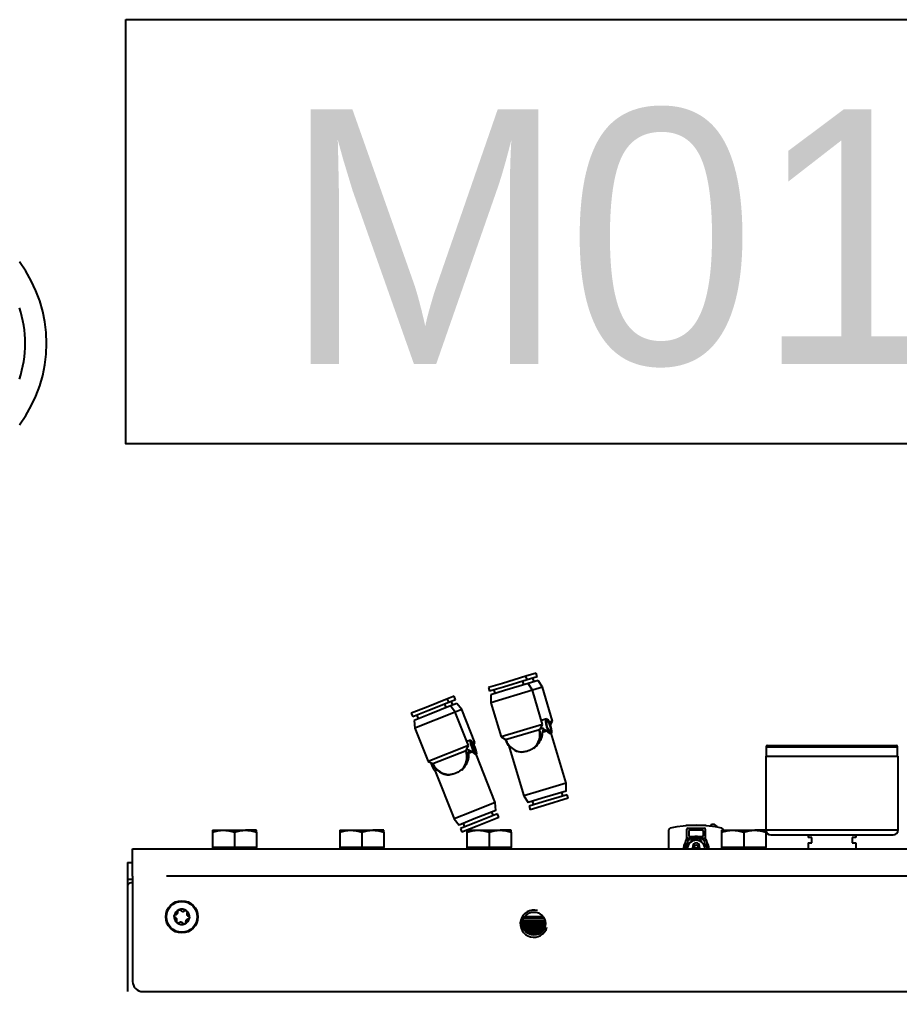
# Model space of a CAD drawing. Header units: millimetres. Extents: x -187347 to 135007, y -6415 to 292048.
# Drawn here: x -50631.8 to -50372.5, y 27765 to 28051.2 of the extents above; entities that cross this region are included whole.
import ezdxf
from ezdxf.enums import TextEntityAlignment as Align

# ---------------------------------------------------------------- set-up
doc = ezdxf.new("R2010")
doc.units = ezdxf.units.MM
doc.header["$LTSCALE"] = 100
doc.layers.get('0').update_dxf_attribs({"lineweight": 18})
doc.layers.add('Layout CAT2', color=6, linetype='Continuous')
doc.layers.add('Layout Kromeka', color=1, linetype='Continuous', lineweight=5)
doc.styles.add('015_100', font='', dxfattribs={"height": 150})
doc.styles.get('015_100').set_extended_font_data('Univers 45 Light')

# ---------------------------------------------------------------- blocks, each defined once
blk = doc.blocks.new('cat2 legend')
at = {"layer": 'Layout CAT2', "color": 6, "linetype": 'Continuous'}
blk.add_lwpolyline([(-3.9916, -1.25), (3.9123, -1.25), (3.9123, 1.25), (-3.9916, 1.25)], close=True, dxfattribs=at)
at = {"layer": 'Layout Kromeka', "color": 6, "linetype": 'Continuous', "style": '015_100'}
blk.add_attdef('POSNR', text='', height=1.5, dxfattribs=at).set_placement((0, 0), align=Align.MIDDLE)
blk = doc.blocks.new('25g245g2fd')
at = {"color": 0}
for p, q in [((21196.84, -2627.85), (21189.9, -2629.93)), ((21199.81, -2626.96), (21196.84, -2627.85)), ((21197.16, -2628.93), (21196.84, -2627.85)), ((21200.14, -2628.03), (21199.81, -2626.96)), ((21189.9, -2629.93), (21185.82, -2631.15)), ((21197.16, -2628.93), (21190.23, -2631)), ((21197.48, -2630), (21190.55, -2632.07)), ((21196.24, -2630.37), (21195.91, -2629.3)), ((21200.14, -2628.03), (21197.16, -2628.93)), ((21200.46, -2629.11), (21197.48, -2630)), ((21198.75, -2631.96), (21197.48, -2630)), ((21199.21, -2629.48), (21198.89, -2628.41)), ((21201.72, -2631.07), (21200.46, -2629.11)), ((21185.82, -2631.15), (21186.14, -2632.22)), ((21190.23, -2631), (21186.14, -2632.22)), ((21190.55, -2632.07), (21186.46, -2633.3)), ((21186.46, -2633.3), (21186.48, -2635.63)), ((21198.75, -2631.96), (21186.48, -2635.63)), ((21187.39, -2631.85), (21187.71, -2632.92)), ((21201.72, -2631.07), (21198.75, -2631.96)), ((21201.76, -2642.02), (21198.75, -2631.96)), ((21204.7, -2641.03), (21201.72, -2631.07)), ((21173.75, -2634.51), (21167.48, -2637)), ((21174.16, -2635.55), (21167.89, -2638.04)), ((21173.37, -2637.07), (21172.96, -2636.03)), ((21175.69, -2633.74), (21173.75, -2634.51)), ((21174.16, -2635.55), (21173.75, -2634.51)), ((21176.1, -2634.78), (21174.16, -2635.55)), ((21176.51, -2635.82), (21174.58, -2636.59)), ((21175.31, -2636.3), (21174.89, -2635.26)), ((21176.1, -2634.78), (21175.69, -2633.74)), ((21177.94, -2637.66), (21176.51, -2635.82)), ((21186.48, -2635.63), (21189.49, -2645.69)), ((21167.48, -2637), (21163.06, -2638.75)), ((21163.06, -2638.75), (21163.48, -2639.79)), ((21167.89, -2638.04), (21163.48, -2639.79)), ((21168.31, -2639.08), (21163.89, -2640.83)), ((21176.01, -2638.43), (21164.11, -2643.15)), ((21164.68, -2639.31), (21165.1, -2640.35)), ((21174.58, -2636.59), (21168.31, -2639.08)), ((21176.01, -2638.43), (21174.58, -2636.59)), ((21177.94, -2637.66), (21176.01, -2638.43)), ((21179.88, -2648.19), (21176.01, -2638.43)), ((21181.78, -2647.32), (21177.94, -2637.66)), ((21163.89, -2640.83), (21164.11, -2643.15)), ((21201.76, -2642.02), (21189.49, -2645.69)), ((21201.11, -2643.28), (21201.76, -2642.02)), ((21202.87, -2640.41), (21201.41, -2640.85)), ((21204.7, -2641.03), (21203.67, -2641.34)), ((21204.03, -2642.27), (21204.7, -2641.03)), ((21164.11, -2643.15), (21167.99, -2652.91)), ((21190.85, -2646.45), (21200.82, -2643.47)), ((21201.05, -2643.29), (21201.83, -2643.06)), ((21201.65, -2644.28), (21202.99, -2643.88)), ((21208.66, -2659.3), (21204.26, -2644.62)), ((21180.5, -2646.63), (21179.43, -2647.05)), ((21181.78, -2647.32), (21181.22, -2647.55)), ((21181.47, -2648.06), (21181.78, -2647.32)), ((21189.49, -2645.69), (21190.85, -2646.45)), ((21179.88, -2648.19), (21167.99, -2652.91)), ((21169.41, -2653.55), (21179.18, -2649.67)), ((21179.34, -2649.5), (21179.84, -2649.3)), ((21179.35, -2649.5), (21179.88, -2648.19)), ((21179.9, -2650.49), (21181.06, -2650.02)), ((21191.71, -2648.02), (21196.2, -2663.03)), ((21195.5, -2650.19), (21195.47, -2650.09)), ((21199.08, -2649), (21199.11, -2649.11)), ((21267.62, -2648.58), (21267.62, -2651.38)), ((21267.62, -2648.58), (21306.32, -2648.58)), ((21268.02, -2648.18), (21305.92, -2648.18)), ((21306.32, -2651.38), (21306.32, -2648.58)), ((21167.99, -2652.91), (21169.41, -2653.55)), ((21187.79, -2665), (21182.15, -2650.8)), ((21267.47, -2651.38), (21306.47, -2651.38)), ((21267.47, -2651.38), (21267.47, -2673.03)), ((21306.47, -2673.03), (21306.47, -2651.38)), ((21169.7, -2654.53), (21169.88, -2654.46)), ((21169.94, -2655.28), (21175.71, -2669.8)), ((21177.88, -2655.36), (21177.92, -2655.46)), ((21174.35, -2656.88), (21174.31, -2656.78)), ((21208.66, -2659.3), (21200.82, -2661.65)), ((21208.68, -2661.64), (21208.66, -2659.3)), ((21200.82, -2661.65), (21196.2, -2663.03)), ((21208.68, -2661.64), (21201.62, -2663.75)), ((21207.75, -2663.08), (21207.43, -2662.01)), ((21187.79, -2665), (21180.7, -2667.81)), ((21188.01, -2667.32), (21187.79, -2665)), ((21196.2, -2663.03), (21197.47, -2664.99)), ((21201.62, -2663.75), (21197.47, -2664.99)), ((21201.94, -2664.82), (21197.79, -2666.06)), ((21198.71, -2664.62), (21199.04, -2665.69)), ((21209, -2662.71), (21201.94, -2664.82)), ((21209.32, -2663.78), (21202.27, -2665.89)), ((21209.32, -2663.78), (21209, -2662.71)), ((21180.7, -2667.81), (21175.71, -2669.8)), ((21188.01, -2667.32), (21181.63, -2669.85)), ((21187.22, -2668.84), (21186.81, -2667.8)), ((21197.79, -2666.06), (21198.11, -2667.14)), ((21202.27, -2665.89), (21198.11, -2667.14)), ((21175.71, -2669.8), (21177.14, -2671.64)), ((21181.63, -2669.85), (21177.14, -2671.64)), ((21188.43, -2668.36), (21182.05, -2670.89)), ((21188.84, -2669.4), (21182.46, -2671.93)), ((21188.84, -2669.4), (21188.43, -2668.36)), ((21104.47, -2673.18), (21107.72, -2673.18)), ((21107.72, -2673.18), (21114.22, -2673.18)), ((21117.47, -2673.18), (21114.22, -2673.18)), ((21141.97, -2673.18), (21145.22, -2673.18)), ((21145.22, -2673.18), (21151.72, -2673.18)), ((21154.97, -2673.18), (21151.72, -2673.18)), ((21182.05, -2670.89), (21177.55, -2672.68)), ((21177.55, -2672.68), (21177.97, -2673.72)), ((21182.46, -2671.93), (21177.97, -2673.72)), ((21178.35, -2671.16), (21178.76, -2672.2)), ((21179.47, -2673.18), (21182.72, -2673.18)), ((21182.72, -2673.18), (21189.22, -2673.18)), ((21192.47, -2673.18), (21189.22, -2673.18)), ((21238.97, -2678.68), (21238.97, -2673.06)), ((21243.97, -2671.86), (21243.97, -2671.73)), ((21243.97, -2671.73), (21246.97, -2671.73)), ((21244.27, -2675.28), (21244.27, -2672.88)), ((21244.57, -2672.58), (21249.37, -2672.58)), ((21244.87, -2674.78), (21244.87, -2673.38)), ((21245.17, -2673.08), (21248.77, -2673.08)), ((21246.97, -2671.73), (21249.97, -2671.73)), ((21249.07, -2673.38), (21249.07, -2674.78)), ((21249.67, -2672.88), (21249.67, -2675.28)), ((21249.97, -2671.86), (21249.97, -2671.73)), ((21250.47, -2671.9), (21250.47, -2671.91)), ((21254.47, -2673.18), (21257.72, -2673.18)), ((21254.97, -2673.06), (21254.97, -2673.18)), ((21257.72, -2673.18), (21264.22, -2673.18)), ((21267.47, -2673.18), (21264.22, -2673.18)), ((21267.47, -2673.03), (21306.47, -2673.03)), ((21104.47, -2673.76), (21104.47, -2678.28)), ((21110.97, -2673.76), (21110.97, -2678.28)), ((21117.47, -2673.76), (21117.47, -2678.28)), ((21141.97, -2673.76), (21141.97, -2678.28)), ((21148.47, -2673.76), (21148.47, -2678.28)), ((21154.97, -2673.76), (21154.97, -2678.28)), ((21179.47, -2673.76), (21179.47, -2678.28)), ((21185.97, -2673.76), (21185.97, -2678.28)), ((21192.47, -2673.76), (21192.47, -2678.28)), ((21244.27, -2675.57), (21244.27, -2675.28)), ((21249.37, -2675.58), (21244.57, -2675.58)), ((21248.77, -2675.08), (21245.17, -2675.08)), ((21246.09, -2675.58), (21245.34, -2676.53)), ((21246.2, -2676.25), (21246.72, -2675.58)), ((21247.22, -2675.58), (21247.74, -2676.25)), ((21248.6, -2676.53), (21247.86, -2675.58)), ((21249.67, -2675.28), (21249.67, -2675.57)), ((21254.47, -2673.76), (21254.47, -2678.28)), ((21260.97, -2673.76), (21260.97, -2678.28)), ((21267.47, -2673.76), (21267.47, -2678.28)), ((21268.97, -2674.53), (21304.97, -2674.53)), ((21279.97, -2674.53), (21279.97, -2675.33)), ((21281.02, -2675.33), (21279.97, -2675.33)), ((21281.02, -2676.93), (21281.02, -2675.33)), ((21292.92, -2675.33), (21292.92, -2676.93)), ((21293.97, -2675.33), (21292.92, -2675.33)), ((21293.97, -2674.53), (21293.97, -2675.33)), ((21080.97, -2678.68), (21890.97, -2678.67)), ((21080.97, -2686.68), (21080.97, -2678.68)), ((21104.47, -2678.28), (21104.47, -2678.68)), ((21107.72, -2678.28), (21104.47, -2678.28)), ((21110.97, -2678.28), (21107.72, -2678.28)), ((21114.22, -2678.28), (21110.97, -2678.28)), ((21117.47, -2678.28), (21114.22, -2678.28)), ((21117.47, -2678.68), (21117.47, -2678.28)), ((21141.97, -2678.28), (21141.97, -2678.68)), ((21145.22, -2678.28), (21141.97, -2678.28)), ((21148.47, -2678.28), (21145.22, -2678.28)), ((21151.72, -2678.28), (21148.47, -2678.28)), ((21154.97, -2678.28), (21151.72, -2678.28)), ((21154.97, -2678.68), (21154.97, -2678.28)), ((21179.47, -2678.28), (21179.47, -2678.68)), ((21182.72, -2678.28), (21179.47, -2678.28)), ((21185.97, -2678.28), (21182.72, -2678.28)), ((21189.22, -2678.28), (21185.97, -2678.28)), ((21192.47, -2678.28), (21189.22, -2678.28)), ((21192.47, -2678.68), (21192.47, -2678.28)), ((21245.36, -2676.68), (21245.37, -2676.68)), ((21248.57, -2676.68), (21248.58, -2676.68)), ((21254.47, -2678.28), (21254.47, -2678.68)), ((21257.72, -2678.28), (21254.47, -2678.28)), ((21260.97, -2678.28), (21257.72, -2678.28)), ((21264.22, -2678.28), (21260.97, -2678.28)), ((21267.47, -2678.28), (21264.22, -2678.28)), ((21267.47, -2678.68), (21267.47, -2678.28)), ((21279.97, -2676.93), (21281.02, -2676.93)), ((21279.97, -2676.93), (21279.97, -2678.68)), ((21292.92, -2676.93), (21293.97, -2676.93)), ((21293.97, -2676.93), (21293.97, -2678.68)), ((21079.47, -2682.68), (21079.47, -2687.68)), ((21079.47, -2682.68), (21080.97, -2682.68)), ((21079.47, -2687.68), (21079.47, -2689.68)), ((21080.97, -2687.68), (21079.47, -2687.68)), ((21080.97, -2686.68), (21080.97, -2717.68)), ((21880.96, -2686.67), (21090.98, -2686.68)), ((21079.47, -2689.68), (21079.47, -2720.68)), ((21080.97, -2688.68), (21080.47, -2688.68)), ((21202.28, -2699.31), (21196.06, -2699.31)), ((21201.96, -2698.74), (21196.38, -2698.74)), ((21196.48, -2698.6), (21201.86, -2698.6)), ((21202.56, -2700.48), (21195.78, -2700.48)), ((21202.55, -2701.08), (21195.79, -2701.08)), ((21195.8, -2700.19), (21202.54, -2700.19)), ((21202.48, -2699.91), (21195.86, -2699.91)), ((21202.43, -2701.65), (21195.91, -2701.65)), ((21202.18, -2702.25), (21196.16, -2702.25)), ((21202.02, -2702.53), (21196.32, -2702.53)), ((21201.81, -2702.82), (21196.53, -2702.82)), ((21201.18, -2703.42), (21197.16, -2703.42)), ((21199.93, -2703.99), (21198.41, -2703.99)), ((21083.97, -2720.68), (21887.97, -2720.67))]:
    blk.add_line(p, q, dxfattribs=at)
for centre, radius in [((21246.97, -2677.93), 0.5), ((21095.47, -2698.68), 4.75), ((21095.47, -2698.68), 4.54), ((21199.17, -2700.68), 3.4)]:
    blk.add_circle(centre, radius, dxfattribs=at)
for centre, radius, start, end in [((21195.92, -2644.83), 5.28, 197.7511, 271.7438), ((21268.02, -2648.58), 0.4, 90, 180), ((21305.92, -2648.58), 0.4, 0, 90), ((21174.31, -2651.5), 5.28, 202.7511, 273.4802), ((21239.47, -2673.06), 0.5, 102.5559, 180), ((21246.97, -2706.73), 35, 77.4441, 102.5559), ((21244.57, -2672.88), 0.3, 90, 180), ((21245.17, -2673.38), 0.3, 90, 180), ((21248.77, -2673.38), 0.3, 0, 90), ((21249.37, -2672.88), 0.3, 0, 90), ((21251.97, -2672.73), 1.25, 90, 142.0327), ((21251.97, -2672.73), 1.25, 21.2358, 90), ((21254.47, -2673.06), 0.5, 0, 77.4441), ((21268.97, -2673.03), 1.5, 180, 270), ((21304.97, -2673.03), 1.5, 270, 0), ((21246.06, -2677.01), 2.3, 141.1016, 185.4183), ((21244.57, -2675.28), 0.3, 180, 270), ((21246.06, -2677.01), 1.7, 122.7354, 185.4183), ((21246.97, -2678.73), 2.6, 1.17, 178.83), ((21246.97, -2678.73), 3.4, 112.1062, 137.5931), ((21245.17, -2674.78), 0.3, 180, 270), ((21245.42, -2676.6), 0.1, 142.07, 232.07), ((21246.97, -2678.73), 3.75, 76.7362, 103.2581), ((21246.97, -2678.73), 3.4, 42.4012, 67.8881), ((21248.52, -2676.6), 0.1, 307.93, 37.93), ((21248.77, -2674.78), 0.3, 270, 0), ((21247.88, -2677.01), 1.7, 354.5817, 57.2646), ((21249.37, -2675.28), 0.3, 270, 0), ((21247.88, -2677.01), 2.3, 354.5817, 38.8984), ((21246.97, -2678.73), 3.75, 148.5, 180), ((21246.97, -2678.73), 3.4, 159.0131, 180), ((21222.29, -2679.27), 21.58, 1.5607, 5.4183), ((21222.29, -2679.27), 22.18, 1.5186, 5.4183), ((21246.17, -2679.53), 1, 90, 121.4726), ((21246.97, -2677.93), 1, 323.1301, 216.8699), ((21247.77, -2679.53), 1, 58.5274, 90), ((21271.66, -2679.27), 22.18, 174.5817, 177.09), ((21271.66, -2679.27), 21.58, 174.5817, 178.4391), ((21246.97, -2678.73), 3.4, 0.8888, 20.9812), ((21246.97, -2678.73), 3.75, 0.8044, 31.4944), ((21080.47, -2689.68), 1, 90.0004, 180.0004), ((21095.47, -2698.68), 2.25, 52.5231, 112.5231), ((21095.47, -2698.68), 2.25, 172.5231, 232.5231), ((21095.47, -2698.68), 2.25, 112.5231, 172.5231), ((21095.47, -2698.68), 2.25, 292.5231, 352.5231), ((21095.47, -2698.68), 2.25, 352.5231, 52.5231), ((21199.17, -2700.68), 4, 75, 345), ((21095.47, -2698.68), 2.25, 232.5231, 292.5231), ((21083.97, -2717.68), 3, 180.0004, 270.0004)]:
    blk.add_arc(centre, radius, start, end, dxfattribs=at)
for centre, major_axis, ratio in [((21203.51, -2642.56), (-0.64, 2.15), 0.258819), ((21203.51, -2642.56), (-0.46, 1.53), 0.258819), ((21181.32, -2648.71), (-0.83, 2.08), 0.173648), ((21181.32, -2648.71), (-0.59, 1.49), 0.173648)]:
    blk.add_ellipse(centre, major_axis=major_axis, ratio=ratio, dxfattribs=at)
for centre, major_axis, ratio, start_param, end_param in [((21195.87, -2644.84), (-1.51, 5.05), 0.965926, 3.520545, 4.693435), ((21195.87, -2644.84), (1.54, -5.15), 0.965926, 0.371282, 1.564756), ((21191.3, -2646.21), (-0.64, 2.15), 0.258819, 1.570796, 2.924528), ((21174.28, -2651.51), (-1.95, 4.9), 0.984808, 3.520545, 4.693435), ((21174.28, -2651.51), (1.99, -5), 0.984808, 0.371282, 1.564756), ((21195.87, -2644.84), (1.54, -5.15), 0.965926, 5.176947, 5.911903), ((21169.24, -2653.51), (-0.83, 2.08), 0.173648, 1.373367, 1.570796), ((21169.24, -2653.51), (-0.83, 2.08), 0.173648, 1.570796, 3.140905), ((21174.28, -2651.51), (1.99, -5), 0.984808, 4.718429, 5.911903)]:
    blk.add_ellipse(centre, major_axis=major_axis, ratio=ratio, start_param=start_param, end_param=end_param, dxfattribs=at)
for points, knots in [([(21201.65, -2644.28), (21201.65, -2644.4), (21201.65, -2644.52), (21201.64, -2644.75), (21201.62, -2644.87), (21201.6, -2645.02), (21201.6, -2645.05), (21201.59, -2645.1), (21201.58, -2645.19), (21201.56, -2645.28), (21201.53, -2645.45), (21201.5, -2645.56), (21201.44, -2645.78), (21201.4, -2645.89), (21201.33, -2646.11), (21201.29, -2646.22), (21201.21, -2646.43), (21201.16, -2646.53), (21201.09, -2646.69), (21201.06, -2646.74), (21201.01, -2646.85), (21200.98, -2646.9), (21200.84, -2647.16), (21200.72, -2647.36), (21200.46, -2647.74), (21200.32, -2647.93), (21200.09, -2648.2), (21200.01, -2648.29), (21199.88, -2648.42), (21199.84, -2648.47), (21199.78, -2648.53), (21199.75, -2648.55), (21199.71, -2648.59), (21199.69, -2648.62), (21199.49, -2648.8), (21199.31, -2648.96), (21199.11, -2649.11)], [0, 0, 0, 0, 0.0625, 0.0625, 0.125, 0.125, 0.140625, 0.140625, 0.15625, 0.1875, 0.1875, 0.25, 0.25, 0.3125, 0.3125, 0.375, 0.375, 0.4375, 0.4375, 0.46875, 0.46875, 0.5, 0.5, 0.625, 0.625, 0.75, 0.75, 0.8125, 0.8125, 0.84375, 0.84375, 0.859375, 0.859375, 0.875, 0.875, 1, 1, 1, 1]), ([(21201.94, -2643.46), (21201.9, -2643.58), (21201.85, -2643.71), (21201.78, -2643.91), (21201.75, -2643.98), (21201.72, -2644.09), (21201.7, -2644.13), (21201.68, -2644.21), (21201.66, -2644.24), (21201.65, -2644.28)], [0, 0, 0, 0, 0.5, 0.5, 0.75, 0.75, 0.875, 0.875, 1, 1, 1, 1]), ([(21202.99, -2643.88), (21202.81, -2643.82), (21202.64, -2643.75), (21202.29, -2643.61), (21202.12, -2643.54), (21201.94, -2643.46)], [0, 0, 0, 0, 0.5, 0.5, 1, 1, 1, 1]), ([(21204.12, -2644.7), (21204.1, -2644.71), (21204.08, -2644.72), (21204.04, -2644.74), (21204.01, -2644.74), (21203.95, -2644.73), (21203.91, -2644.72), (21203.85, -2644.7), (21203.83, -2644.69), (21203.79, -2644.67), (21203.77, -2644.66), (21203.7, -2644.62), (21203.66, -2644.59), (21203.58, -2644.53), (21203.56, -2644.51), (21203.52, -2644.48), (21203.51, -2644.47), (21203.48, -2644.45), (21203.47, -2644.44), (21203.4, -2644.38), (21203.35, -2644.33), (21203.25, -2644.22), (21203.19, -2644.16), (21203.12, -2644.06), (21203.09, -2644.02), (21203.04, -2643.95), (21203.01, -2643.92), (21202.99, -2643.88)], [0, 0, 0, 0, 0.097422, 0.097422, 0.210244, 0.210244, 0.323067, 0.323067, 0.379478, 0.379478, 0.435889, 0.435889, 0.548711, 0.548711, 0.605122, 0.605122, 0.633328, 0.633328, 0.661533, 0.661533, 0.774356, 0.774356, 0.887178, 0.887178, 0.943589, 0.943589, 1, 1, 1, 1]), ([(21179.9, -2650.49), (21179.91, -2650.6), (21179.92, -2650.72), (21179.93, -2650.95), (21179.93, -2651.07), (21179.93, -2651.21), (21179.93, -2651.24), (21179.93, -2651.3), (21179.92, -2651.39), (21179.92, -2651.47), (21179.9, -2651.64), (21179.89, -2651.76), (21179.85, -2651.98), (21179.83, -2652.09), (21179.79, -2652.31), (21179.76, -2652.42), (21179.7, -2652.64), (21179.67, -2652.75), (21179.61, -2652.91), (21179.59, -2652.96), (21179.55, -2653.07), (21179.53, -2653.12), (21179.42, -2653.39), (21179.33, -2653.59), (21179.11, -2654), (21178.99, -2654.19), (21178.79, -2654.48), (21178.72, -2654.58), (21178.61, -2654.72), (21178.58, -2654.76), (21178.52, -2654.83), (21178.5, -2654.85), (21178.46, -2654.9), (21178.44, -2654.92), (21178.27, -2655.13), (21178.1, -2655.3), (21177.92, -2655.46)], [0, 0, 0, 0, 0.0625, 0.0625, 0.125, 0.125, 0.140625, 0.140625, 0.15625, 0.1875, 0.1875, 0.25, 0.25, 0.3125, 0.3125, 0.375, 0.375, 0.4375, 0.4375, 0.46875, 0.46875, 0.5, 0.5, 0.625, 0.625, 0.75, 0.75, 0.8125, 0.8125, 0.84375, 0.84375, 0.859375, 0.859375, 0.875, 0.875, 1, 1, 1, 1]), ([(21179.99, -2649.69), (21179.97, -2649.8), (21179.96, -2649.93), (21179.94, -2650.13), (21179.93, -2650.2), (21179.92, -2650.3), (21179.91, -2650.34), (21179.91, -2650.41), (21179.9, -2650.45), (21179.9, -2650.49)], [0, 0, 0, 0, 0.5, 0.5, 0.75, 0.75, 0.875, 0.875, 1, 1, 1, 1]), ([(21181.06, -2650.02), (21180.88, -2649.97), (21180.7, -2649.92), (21180.35, -2649.81), (21180.17, -2649.75), (21179.99, -2649.69)], [0, 0, 0, 0, 0.5, 0.5, 1, 1, 1, 1]), ([(21182.1, -2650.78), (21182.1, -2650.79), (21182.09, -2650.79), (21182.09, -2650.81), (21182.07, -2650.83), (21182.04, -2650.84), (21182.02, -2650.84), (21181.97, -2650.83), (21181.94, -2650.82), (21181.89, -2650.8), (21181.88, -2650.79), (21181.84, -2650.77), (21181.82, -2650.76), (21181.76, -2650.72), (21181.72, -2650.69), (21181.65, -2650.64), (21181.63, -2650.62), (21181.59, -2650.59), (21181.58, -2650.58), (21181.56, -2650.56), (21181.54, -2650.55), (21181.48, -2650.49), (21181.43, -2650.45), (21181.33, -2650.34), (21181.27, -2650.28), (21181.19, -2650.19), (21181.17, -2650.16), (21181.11, -2650.09), (21181.09, -2650.06), (21181.06, -2650.02)], [0, 0, 0, 0, 0.035008, 0.035008, 0.142229, 0.142229, 0.24945, 0.24945, 0.356672, 0.356672, 0.410283, 0.410283, 0.463893, 0.463893, 0.571115, 0.571115, 0.624725, 0.624725, 0.651531, 0.651531, 0.678336, 0.678336, 0.785557, 0.785557, 0.892779, 0.892779, 0.946389, 0.946389, 1, 1, 1, 1]), ([(21199.08, -2649), (21198.95, -2649.1), (21198.81, -2649.2), (21198.52, -2649.37), (21198.37, -2649.46), (21198.15, -2649.57), (21198.08, -2649.61), (21197.96, -2649.66), (21197.92, -2649.67), (21197.85, -2649.71), (21197.81, -2649.72), (21197.61, -2649.8), (21197.46, -2649.86), (21197.15, -2649.95), (21196.99, -2649.99), (21196.76, -2650.03), (21196.68, -2650.05), (21196.56, -2650.07), (21196.53, -2650.07), (21196.45, -2650.08), (21196.41, -2650.08), (21196.27, -2650.1), (21196.17, -2650.1), (21196.07, -2650.11)], [0, 0, 0, 0, 0.150291, 0.150291, 0.300582, 0.300582, 0.375728, 0.375728, 0.413301, 0.413301, 0.450874, 0.450874, 0.601165, 0.601165, 0.751456, 0.751456, 0.826602, 0.826602, 0.864174, 0.864174, 0.901747, 0.901747, 1, 1, 1, 1]), ([(21177.88, -2655.36), (21177.75, -2655.47), (21177.62, -2655.58), (21177.35, -2655.78), (21177.22, -2655.87), (21177, -2656.01), (21176.93, -2656.05), (21176.82, -2656.11), (21176.78, -2656.13), (21176.71, -2656.17), (21176.67, -2656.19), (21176.48, -2656.28), (21176.33, -2656.35), (21176.02, -2656.48), (21175.87, -2656.53), (21175.63, -2656.6), (21175.55, -2656.62), (21175.44, -2656.65), (21175.4, -2656.66), (21175.32, -2656.67), (21175.28, -2656.68), (21175.08, -2656.72), (21174.92, -2656.74), (21174.72, -2656.76), (21174.68, -2656.77), (21174.63, -2656.77)], [0, 0, 0, 0, 0.137137, 0.137137, 0.274273, 0.274273, 0.342841, 0.342841, 0.377126, 0.377126, 0.41141, 0.41141, 0.548546, 0.548546, 0.685683, 0.685683, 0.754251, 0.754251, 0.788535, 0.788535, 0.82282, 0.82282, 0.959956, 0.959956, 1, 1, 1, 1]), ([(21104.47, -2673.18), (21104.47, -2673.18), (21104.47, -2673.19), (21104.47, -2673.24), (21104.47, -2673.28), (21104.47, -2673.38), (21104.47, -2673.45), (21104.47, -2673.59), (21104.47, -2673.67), (21104.47, -2673.76)], [0, 0, 0, 0, 0.25, 0.25, 0.5, 0.5, 0.75, 0.75, 1, 1, 1, 1]), ([(21104.47, -2673.76), (21105, -2673.58), (21105.54, -2673.44), (21106.35, -2673.28), (21106.62, -2673.25), (21107.17, -2673.19), (21107.44, -2673.18), (21107.72, -2673.18)], [0, 0, 0, 0, 0.5, 0.5, 0.75, 0.75, 1, 1, 1, 1]), ([(21107.72, -2673.18), (21107.79, -2673.18), (21107.86, -2673.18), (21108, -2673.18), (21108.07, -2673.19), (21108.27, -2673.2), (21108.41, -2673.21), (21108.82, -2673.25), (21109.09, -2673.28), (21109.91, -2673.44), (21110.44, -2673.58), (21110.97, -2673.76)], [0, 0, 0, 0, 0.0625, 0.0625, 0.125, 0.125, 0.25, 0.25, 0.5, 0.5, 1, 1, 1, 1]), ([(21110.97, -2673.76), (21111.5, -2673.58), (21112.04, -2673.44), (21112.85, -2673.28), (21113.12, -2673.25), (21113.67, -2673.19), (21113.94, -2673.18), (21114.22, -2673.18)], [0, 0, 0, 0, 0.5, 0.5, 0.75, 0.75, 1, 1, 1, 1]), ([(21114.22, -2673.18), (21114.29, -2673.18), (21114.36, -2673.18), (21114.5, -2673.18), (21114.57, -2673.19), (21114.77, -2673.2), (21114.91, -2673.21), (21115.32, -2673.25), (21115.59, -2673.28), (21116.41, -2673.44), (21116.94, -2673.58), (21117.47, -2673.76)], [0, 0, 0, 0, 0.0625, 0.0625, 0.125, 0.125, 0.25, 0.25, 0.5, 0.5, 1, 1, 1, 1]), ([(21117.47, -2673.76), (21117.47, -2673.67), (21117.47, -2673.59), (21117.47, -2673.45), (21117.47, -2673.38), (21117.47, -2673.28), (21117.47, -2673.24), (21117.47, -2673.19), (21117.47, -2673.18), (21117.47, -2673.18)], [0, 0, 0, 0, 0.250359, 0.250359, 0.500718, 0.500718, 0.751077, 0.751077, 1, 1, 1, 1]), ([(21141.97, -2673.18), (21141.97, -2673.18), (21141.97, -2673.19), (21141.97, -2673.24), (21141.97, -2673.28), (21141.97, -2673.38), (21141.97, -2673.45), (21141.97, -2673.59), (21141.97, -2673.67), (21141.97, -2673.76)], [0, 0, 0, 0, 0.25, 0.25, 0.5, 0.5, 0.75, 0.75, 1, 1, 1, 1]), ([(21141.97, -2673.76), (21142.5, -2673.58), (21143.04, -2673.44), (21143.85, -2673.28), (21144.12, -2673.24), (21144.67, -2673.19), (21144.94, -2673.18), (21145.22, -2673.18)], [0, 0, 0, 0, 0.5, 0.5, 0.75, 0.75, 1, 1, 1, 1]), ([(21145.22, -2673.18), (21145.29, -2673.18), (21145.36, -2673.18), (21145.5, -2673.18), (21145.57, -2673.18), (21145.77, -2673.2), (21145.91, -2673.21), (21146.32, -2673.25), (21146.59, -2673.28), (21147.41, -2673.44), (21147.94, -2673.58), (21148.47, -2673.76)], [0, 0, 0, 0, 0.0625, 0.0625, 0.125, 0.125, 0.25, 0.25, 0.5, 0.5, 1, 1, 1, 1]), ([(21148.47, -2673.76), (21149, -2673.58), (21149.54, -2673.44), (21150.35, -2673.28), (21150.62, -2673.24), (21151.17, -2673.19), (21151.44, -2673.18), (21151.72, -2673.18)], [0, 0, 0, 0, 0.5, 0.5, 0.75, 0.75, 1, 1, 1, 1]), ([(21151.72, -2673.18), (21151.79, -2673.18), (21151.86, -2673.18), (21152, -2673.18), (21152.07, -2673.18), (21152.27, -2673.2), (21152.41, -2673.21), (21152.82, -2673.25), (21153.09, -2673.28), (21153.91, -2673.44), (21154.44, -2673.58), (21154.97, -2673.76)], [0, 0, 0, 0, 0.0625, 0.0625, 0.125, 0.125, 0.25, 0.25, 0.5, 0.5, 1, 1, 1, 1]), ([(21154.97, -2673.76), (21154.97, -2673.67), (21154.97, -2673.59), (21154.97, -2673.45), (21154.97, -2673.38), (21154.97, -2673.28), (21154.97, -2673.24), (21154.97, -2673.19), (21154.97, -2673.18), (21154.97, -2673.18)], [0, 0, 0, 0, 0.250359, 0.250359, 0.500718, 0.500718, 0.751077, 0.751077, 1, 1, 1, 1]), ([(21179.47, -2673.18), (21179.47, -2673.18), (21179.47, -2673.19), (21179.47, -2673.24), (21179.47, -2673.28), (21179.47, -2673.38), (21179.47, -2673.45), (21179.47, -2673.59), (21179.47, -2673.67), (21179.47, -2673.76)], [0, 0, 0, 0, 0.25, 0.25, 0.5, 0.5, 0.75, 0.75, 1, 1, 1, 1]), ([(21179.47, -2673.76), (21180, -2673.58), (21180.54, -2673.44), (21181.35, -2673.28), (21181.62, -2673.24), (21182.17, -2673.19), (21182.44, -2673.18), (21182.72, -2673.18)], [0, 0, 0, 0, 0.5, 0.5, 0.75, 0.75, 1, 1, 1, 1]), ([(21182.72, -2673.18), (21182.79, -2673.18), (21182.86, -2673.18), (21183, -2673.18), (21183.07, -2673.18), (21183.27, -2673.19), (21183.41, -2673.2), (21183.82, -2673.24), (21184.09, -2673.28), (21184.91, -2673.44), (21185.44, -2673.58), (21185.97, -2673.76)], [0, 0, 0, 0, 0.0625, 0.0625, 0.125, 0.125, 0.25, 0.25, 0.5, 0.5, 1, 1, 1, 1]), ([(21185.97, -2673.76), (21186.5, -2673.58), (21187.04, -2673.44), (21187.85, -2673.28), (21188.12, -2673.24), (21188.67, -2673.19), (21188.94, -2673.18), (21189.22, -2673.18)], [0, 0, 0, 0, 0.5, 0.5, 0.75, 0.75, 1, 1, 1, 1]), ([(21189.22, -2673.18), (21189.29, -2673.18), (21189.36, -2673.18), (21189.5, -2673.18), (21189.57, -2673.18), (21189.77, -2673.19), (21189.91, -2673.2), (21190.32, -2673.24), (21190.59, -2673.28), (21191.41, -2673.44), (21191.94, -2673.58), (21192.47, -2673.76)], [0, 0, 0, 0, 0.0625, 0.0625, 0.125, 0.125, 0.25, 0.25, 0.5, 0.5, 1, 1, 1, 1]), ([(21192.47, -2673.76), (21192.47, -2673.67), (21192.47, -2673.59), (21192.47, -2673.45), (21192.47, -2673.38), (21192.47, -2673.28), (21192.47, -2673.24), (21192.47, -2673.19), (21192.47, -2673.18), (21192.47, -2673.18)], [0, 0, 0, 0, 0.250359, 0.250359, 0.500718, 0.500718, 0.751077, 0.751077, 1, 1, 1, 1]), ([(21254.47, -2673.18), (21254.47, -2673.18), (21254.47, -2673.19), (21254.47, -2673.24), (21254.47, -2673.28), (21254.47, -2673.38), (21254.47, -2673.45), (21254.47, -2673.59), (21254.47, -2673.67), (21254.47, -2673.76)], [0, 0, 0, 0, 0.25, 0.25, 0.5, 0.5, 0.75, 0.75, 1, 1, 1, 1]), ([(21254.47, -2673.76), (21255, -2673.58), (21255.54, -2673.43), (21256.35, -2673.28), (21256.62, -2673.24), (21257.17, -2673.19), (21257.44, -2673.18), (21257.72, -2673.18)], [0, 0, 0, 0, 0.5, 0.5, 0.75, 0.75, 1, 1, 1, 1]), ([(21257.72, -2673.18), (21257.79, -2673.18), (21257.86, -2673.18), (21258, -2673.18), (21258.07, -2673.18), (21258.27, -2673.19), (21258.41, -2673.2), (21258.82, -2673.24), (21259.09, -2673.28), (21259.91, -2673.44), (21260.44, -2673.58), (21260.97, -2673.76)], [0, 0, 0, 0, 0.0625, 0.0625, 0.125, 0.125, 0.25, 0.25, 0.5, 0.5, 1, 1, 1, 1]), ([(21260.97, -2673.76), (21261.5, -2673.58), (21262.04, -2673.43), (21262.85, -2673.28), (21263.12, -2673.24), (21263.67, -2673.19), (21263.94, -2673.18), (21264.22, -2673.18)], [0, 0, 0, 0, 0.5, 0.5, 0.75, 0.75, 1, 1, 1, 1]), ([(21264.22, -2673.18), (21264.29, -2673.18), (21264.36, -2673.18), (21264.5, -2673.18), (21264.57, -2673.18), (21264.77, -2673.19), (21264.91, -2673.2), (21265.32, -2673.24), (21265.59, -2673.28), (21266.41, -2673.44), (21266.94, -2673.58), (21267.47, -2673.76)], [0, 0, 0, 0, 0.0625, 0.0625, 0.125, 0.125, 0.25, 0.25, 0.5, 0.5, 1, 1, 1, 1]), ([(21267.47, -2673.76), (21267.47, -2673.67), (21267.47, -2673.59), (21267.47, -2673.45), (21267.47, -2673.38), (21267.47, -2673.28), (21267.47, -2673.24), (21267.47, -2673.19), (21267.47, -2673.18), (21267.47, -2673.18)], [0, 0, 0, 0, 0.250359, 0.250359, 0.500718, 0.500718, 0.751077, 0.751077, 1, 1, 1, 1]), ([(21094.61, -2696.6), (21094.62, -2696.6), (21094.63, -2696.59), (21094.66, -2696.58), (21094.67, -2696.58), (21094.71, -2696.57), (21094.74, -2696.57), (21094.77, -2696.57), (21094.79, -2696.57), (21094.81, -2696.57), (21094.84, -2696.57), (21094.86, -2696.57), (21094.89, -2696.58), (21094.9, -2696.58), (21094.94, -2696.59), (21094.96, -2696.6), (21094.99, -2696.62), (21095, -2696.62), (21095.03, -2696.64), (21095.04, -2696.64), (21095.06, -2696.67), (21095.08, -2696.68), (21095.11, -2696.71), (21095.12, -2696.72), (21095.13, -2696.73), (21095.14, -2696.74), (21095.15, -2696.75)], [0, 0, 0, 0, 0.0625, 0.0625, 0.125, 0.125, 0.25, 0.25, 0.3125, 0.3125, 0.375, 0.4375, 0.4375, 0.5, 0.5, 0.625, 0.625, 0.6875, 0.6875, 0.75, 0.75, 0.875, 0.875, 0.9375, 0.9375, 1, 1, 1, 1]), ([(21093.53, -2698.86), (21093.5, -2698.86), (21093.48, -2698.85), (21093.44, -2698.82), (21093.42, -2698.81), (21093.39, -2698.79), (21093.38, -2698.78), (21093.37, -2698.76), (21093.36, -2698.75), (21093.33, -2698.73), (21093.32, -2698.71), (21093.3, -2698.67), (21093.29, -2698.66), (21093.28, -2698.64), (21093.27, -2698.63), (21093.26, -2698.59), (21093.25, -2698.57), (21093.24, -2698.53), (21093.24, -2698.52), (21093.24, -2698.49), (21093.24, -2698.48), (21093.23, -2698.44), (21093.24, -2698.41), (21093.24, -2698.39)], [0, 0, 0, 0, 0.125, 0.125, 0.25, 0.25, 0.3125, 0.3125, 0.375, 0.375, 0.5, 0.5, 0.5625, 0.5625, 0.625, 0.625, 0.75, 0.75, 0.8125, 0.8125, 0.875, 0.875, 1, 1, 1, 1]), ([(21093.24, -2698.39), (21093.24, -2698.37), (21093.24, -2698.36), (21093.25, -2698.33), (21093.25, -2698.32), (21093.26, -2698.28), (21093.27, -2698.26), (21093.29, -2698.22), (21093.3, -2698.21), (21093.31, -2698.19), (21093.33, -2698.17), (21093.34, -2698.15), (21093.36, -2698.13), (21093.37, -2698.12), (21093.4, -2698.1), (21093.42, -2698.08), (21093.45, -2698.06), (21093.46, -2698.06), (21093.48, -2698.04), (21093.49, -2698.04), (21093.52, -2698.02), (21093.55, -2698.02), (21093.58, -2698.01), (21093.59, -2698), (21093.62, -2698), (21093.63, -2698), (21093.64, -2698)], [0, 0, 0, 0, 0.0625, 0.0625, 0.125, 0.125, 0.25, 0.25, 0.3125, 0.3125, 0.375, 0.4375, 0.4375, 0.5, 0.5, 0.625, 0.625, 0.6875, 0.6875, 0.75, 0.75, 0.875, 0.875, 0.9375, 0.9375, 1, 1, 1, 1]), ([(21093.96, -2699.92), (21093.98, -2699.88), (21094, -2699.83), (21094.02, -2699.75), (21094.02, -2699.73), (21094.03, -2699.69), (21094.03, -2699.68), (21094.03, -2699.65), (21094.03, -2699.64), (21094.03, -2699.57), (21094.03, -2699.52), (21094.02, -2699.45), (21094.02, -2699.43), (21094.01, -2699.41), (21094, -2699.37), (21093.98, -2699.33), (21093.97, -2699.29), (21093.96, -2699.27), (21093.95, -2699.25), (21093.94, -2699.24), (21093.92, -2699.2), (21093.89, -2699.15), (21093.86, -2699.11), (21093.83, -2699.08), (21093.82, -2699.07), (21093.81, -2699.05), (21093.78, -2699.02), (21093.75, -2698.99), (21093.72, -2698.97), (21093.71, -2698.96), (21093.68, -2698.95), (21093.67, -2698.94), (21093.62, -2698.91), (21093.57, -2698.88), (21093.53, -2698.86)], [0, 0, 0, 0, 0.125, 0.125, 0.1875, 0.1875, 0.21875, 0.21875, 0.25, 0.25, 0.375, 0.375, 0.40625, 0.40625, 0.4375, 0.5, 0.5, 0.53125, 0.53125, 0.5625, 0.5625, 0.625, 0.6875, 0.6875, 0.71875, 0.71875, 0.75, 0.8125, 0.8125, 0.84375, 0.84375, 0.875, 0.875, 1, 1, 1, 1]), ([(21093.64, -2698), (21093.69, -2697.99), (21093.74, -2697.98), (21093.81, -2697.96), (21093.84, -2697.95), (21093.87, -2697.94), (21093.89, -2697.93), (21093.91, -2697.92), (21093.92, -2697.91), (21093.98, -2697.88), (21094.03, -2697.85), (21094.08, -2697.81), (21094.09, -2697.8), (21094.11, -2697.78), (21094.14, -2697.75), (21094.17, -2697.72), (21094.19, -2697.68), (21094.2, -2697.67), (21094.22, -2697.65), (21094.22, -2697.64), (21094.25, -2697.6), (21094.27, -2697.55), (21094.29, -2697.5), (21094.31, -2697.46), (21094.31, -2697.45), (21094.32, -2697.42), (21094.32, -2697.41), (21094.33, -2697.37), (21094.34, -2697.34), (21094.34, -2697.3), (21094.34, -2697.29), (21094.34, -2697.27), (21094.35, -2697.25), (21094.35, -2697.19), (21094.34, -2697.14), (21094.34, -2697.09)], [0, 0, 0, 0, 0.125, 0.125, 0.1875, 0.1875, 0.21875, 0.21875, 0.25, 0.25, 0.375, 0.375, 0.40625, 0.40625, 0.4375, 0.5, 0.5, 0.53125, 0.53125, 0.5625, 0.5625, 0.625, 0.6875, 0.6875, 0.71875, 0.71875, 0.75, 0.75, 0.8125, 0.8125, 0.84375, 0.84375, 0.875, 0.875, 1, 1, 1, 1]), ([(21094.34, -2697.09), (21094.33, -2697.06), (21094.33, -2697.04), (21094.33, -2696.99), (21094.33, -2696.97), (21094.34, -2696.93), (21094.34, -2696.92), (21094.35, -2696.9), (21094.35, -2696.89), (21094.36, -2696.85), (21094.37, -2696.83), (21094.39, -2696.79), (21094.4, -2696.78), (21094.41, -2696.76), (21094.42, -2696.75), (21094.44, -2696.72), (21094.46, -2696.7), (21094.49, -2696.68), (21094.5, -2696.67), (21094.52, -2696.65), (21094.53, -2696.64), (21094.56, -2696.62), (21094.58, -2696.61), (21094.61, -2696.6)], [0, 0, 0, 0, 0.125, 0.125, 0.25, 0.25, 0.3125, 0.3125, 0.375, 0.375, 0.5, 0.5, 0.5625, 0.5625, 0.625, 0.625, 0.75, 0.75, 0.8125, 0.8125, 0.875, 0.875, 1, 1, 1, 1]), ([(21095.15, -2696.75), (21095.17, -2696.79), (21095.21, -2696.83), (21095.26, -2696.88), (21095.28, -2696.9), (21095.32, -2696.92), (21095.33, -2696.93), (21095.35, -2696.95), (21095.36, -2696.95), (21095.42, -2696.99), (21095.46, -2697.01), (21095.53, -2697.04), (21095.54, -2697.04), (21095.57, -2697.05), (21095.61, -2697.06), (21095.65, -2697.07), (21095.69, -2697.07), (21095.71, -2697.07), (21095.74, -2697.08), (21095.75, -2697.08), (21095.79, -2697.08), (21095.85, -2697.08), (21095.9, -2697.07), (21095.94, -2697.06), (21095.96, -2697.06), (21095.98, -2697.05), (21096, -2697.05), (21096.03, -2697.04), (21096.06, -2697.03), (21096.1, -2697.01), (21096.11, -2697.01), (21096.13, -2697), (21096.14, -2696.99), (21096.2, -2696.96), (21096.24, -2696.93), (21096.28, -2696.9)], [0, 0, 0, 0, 0.125, 0.125, 0.1875, 0.1875, 0.21875, 0.21875, 0.25, 0.25, 0.375, 0.375, 0.40625, 0.40625, 0.4375, 0.5, 0.5, 0.53125, 0.53125, 0.5625, 0.5625, 0.625, 0.6875, 0.6875, 0.71875, 0.71875, 0.75, 0.75, 0.8125, 0.8125, 0.84375, 0.84375, 0.875, 0.875, 1, 1, 1, 1]), ([(21096.28, -2696.9), (21096.3, -2696.89), (21096.32, -2696.87), (21096.36, -2696.85), (21096.38, -2696.84), (21096.42, -2696.83), (21096.43, -2696.82), (21096.45, -2696.81), (21096.46, -2696.81), (21096.5, -2696.8), (21096.52, -2696.8), (21096.56, -2696.8), (21096.57, -2696.8), (21096.6, -2696.8), (21096.61, -2696.8), (21096.65, -2696.81), (21096.68, -2696.81), (21096.71, -2696.82), (21096.72, -2696.83), (21096.75, -2696.84), (21096.76, -2696.84), (21096.8, -2696.86), (21096.82, -2696.88), (21096.84, -2696.89)], [0, 0, 0, 0, 0.125, 0.125, 0.25, 0.25, 0.3125, 0.3125, 0.375, 0.375, 0.5, 0.5, 0.5625, 0.5625, 0.625, 0.625, 0.75, 0.75, 0.8125, 0.8125, 0.875, 0.875, 1, 1, 1, 1]), ([(21097.3, -2699.36), (21097.25, -2699.37), (21097.2, -2699.38), (21097.13, -2699.4), (21097.1, -2699.41), (21097.07, -2699.42), (21097.05, -2699.43), (21097.03, -2699.44), (21097.02, -2699.44), (21096.96, -2699.48), (21096.92, -2699.51), (21096.86, -2699.55), (21096.85, -2699.56), (21096.83, -2699.58), (21096.8, -2699.61), (21096.77, -2699.64), (21096.75, -2699.67), (21096.74, -2699.69), (21096.72, -2699.71), (21096.72, -2699.72), (21096.69, -2699.76), (21096.67, -2699.81), (21096.65, -2699.86), (21096.63, -2699.9), (21096.63, -2699.91), (21096.62, -2699.94), (21096.62, -2699.95), (21096.61, -2699.99), (21096.6, -2700.01), (21096.6, -2700.05), (21096.6, -2700.07), (21096.6, -2700.09), (21096.59, -2700.1), (21096.59, -2700.17), (21096.6, -2700.22), (21096.6, -2700.27)], [0, 0, 0, 0, 0.125, 0.125, 0.1875, 0.1875, 0.21875, 0.21875, 0.25, 0.25, 0.375, 0.375, 0.40625, 0.40625, 0.4375, 0.5, 0.5, 0.53125, 0.53125, 0.5625, 0.5625, 0.625, 0.6875, 0.6875, 0.71875, 0.71875, 0.75, 0.75, 0.8125, 0.8125, 0.84375, 0.84375, 0.875, 0.875, 1, 1, 1, 1]), ([(21096.84, -2696.89), (21096.85, -2696.9), (21096.86, -2696.91), (21096.88, -2696.93), (21096.89, -2696.94), (21096.92, -2696.97), (21096.93, -2696.99), (21096.95, -2697.02), (21096.96, -2697.03), (21096.97, -2697.05), (21096.98, -2697.08), (21096.99, -2697.1), (21097, -2697.12), (21097, -2697.14), (21097.01, -2697.17), (21097.01, -2697.2), (21097.02, -2697.24), (21097.02, -2697.25), (21097.02, -2697.27), (21097.01, -2697.28), (21097.01, -2697.32), (21097.01, -2697.34), (21097, -2697.38), (21096.99, -2697.39), (21096.99, -2697.41), (21096.98, -2697.42), (21096.98, -2697.43)], [0, 0, 0, 0, 0.0625, 0.0625, 0.125, 0.125, 0.25, 0.25, 0.3125, 0.3125, 0.375, 0.4375, 0.4375, 0.5, 0.5, 0.625, 0.625, 0.6875, 0.6875, 0.75, 0.75, 0.875, 0.875, 0.9375, 0.9375, 1, 1, 1, 1]), ([(21096.98, -2697.43), (21096.96, -2697.48), (21096.94, -2697.53), (21096.92, -2697.6), (21096.92, -2697.63), (21096.91, -2697.67), (21096.91, -2697.68), (21096.91, -2697.71), (21096.91, -2697.72), (21096.91, -2697.79), (21096.91, -2697.84), (21096.92, -2697.91), (21096.93, -2697.92), (21096.93, -2697.95), (21096.94, -2697.99), (21096.96, -2698.03), (21096.97, -2698.07), (21096.98, -2698.08), (21096.99, -2698.11), (21097, -2698.12), (21097.02, -2698.16), (21097.05, -2698.21), (21097.08, -2698.25), (21097.11, -2698.28), (21097.12, -2698.29), (21097.13, -2698.31), (21097.16, -2698.34), (21097.19, -2698.36), (21097.22, -2698.39), (21097.23, -2698.4), (21097.26, -2698.41), (21097.27, -2698.42), (21097.32, -2698.45), (21097.37, -2698.47), (21097.41, -2698.49)], [0, 0, 0, 0, 0.125, 0.125, 0.1875, 0.1875, 0.21875, 0.21875, 0.25, 0.25, 0.375, 0.375, 0.40625, 0.40625, 0.4375, 0.5, 0.5, 0.53125, 0.53125, 0.5625, 0.5625, 0.625, 0.6875, 0.6875, 0.71875, 0.71875, 0.75, 0.8125, 0.8125, 0.84375, 0.84375, 0.875, 0.875, 1, 1, 1, 1]), ([(21097.7, -2698.97), (21097.7, -2698.98), (21097.7, -2699), (21097.69, -2699.02), (21097.69, -2699.04), (21097.68, -2699.07), (21097.67, -2699.1), (21097.65, -2699.13), (21097.64, -2699.14), (21097.63, -2699.17), (21097.61, -2699.19), (21097.6, -2699.21), (21097.58, -2699.22), (21097.57, -2699.23), (21097.54, -2699.26), (21097.52, -2699.27), (21097.49, -2699.3), (21097.48, -2699.3), (21097.46, -2699.31), (21097.45, -2699.32), (21097.42, -2699.33), (21097.39, -2699.34), (21097.36, -2699.35), (21097.35, -2699.35), (21097.32, -2699.36), (21097.31, -2699.36), (21097.3, -2699.36)], [0, 0, 0, 0, 0.0625, 0.0625, 0.125, 0.125, 0.25, 0.25, 0.3125, 0.3125, 0.375, 0.4375, 0.4375, 0.5, 0.5, 0.625, 0.625, 0.6875, 0.6875, 0.75, 0.75, 0.875, 0.875, 0.9375, 0.9375, 1, 1, 1, 1]), ([(21097.41, -2698.49), (21097.44, -2698.5), (21097.46, -2698.51), (21097.5, -2698.53), (21097.52, -2698.55), (21097.55, -2698.57), (21097.56, -2698.58), (21097.57, -2698.6), (21097.58, -2698.6), (21097.61, -2698.63), (21097.62, -2698.65), (21097.64, -2698.68), (21097.65, -2698.69), (21097.66, -2698.72), (21097.67, -2698.73), (21097.68, -2698.76), (21097.69, -2698.79), (21097.7, -2698.83), (21097.7, -2698.84), (21097.7, -2698.87), (21097.7, -2698.88), (21097.71, -2698.92), (21097.7, -2698.95), (21097.7, -2698.97)], [0, 0, 0, 0, 0.125, 0.125, 0.25, 0.25, 0.3125, 0.3125, 0.375, 0.375, 0.5, 0.5, 0.5625, 0.5625, 0.625, 0.625, 0.75, 0.75, 0.8125, 0.8125, 0.875, 0.875, 1, 1, 1, 1]), ([(21094.1, -2700.46), (21094.09, -2700.46), (21094.08, -2700.45), (21094.06, -2700.43), (21094.05, -2700.42), (21094.03, -2700.39), (21094.01, -2700.37), (21093.99, -2700.34), (21093.98, -2700.33), (21093.97, -2700.3), (21093.96, -2700.28), (21093.95, -2700.26), (21093.94, -2700.23), (21093.94, -2700.22), (21093.93, -2700.18), (21093.93, -2700.16), (21093.93, -2700.12), (21093.92, -2700.11), (21093.93, -2700.08), (21093.93, -2700.07), (21093.93, -2700.04), (21093.93, -2700.01), (21093.94, -2699.98), (21093.95, -2699.97), (21093.96, -2699.94), (21093.96, -2699.93), (21093.96, -2699.92)], [0, 0, 0, 0, 0.0625, 0.0625, 0.125, 0.125, 0.25, 0.25, 0.3125, 0.3125, 0.375, 0.4375, 0.4375, 0.5, 0.5, 0.625, 0.625, 0.6875, 0.6875, 0.75, 0.75, 0.875, 0.875, 0.9375, 0.9375, 1, 1, 1, 1]), ([(21094.66, -2700.46), (21094.64, -2700.47), (21094.62, -2700.48), (21094.58, -2700.51), (21094.56, -2700.52), (21094.53, -2700.53), (21094.51, -2700.54), (21094.49, -2700.54), (21094.48, -2700.55), (21094.44, -2700.55), (21094.42, -2700.56), (21094.38, -2700.56), (21094.37, -2700.56), (21094.34, -2700.56), (21094.33, -2700.55), (21094.29, -2700.55), (21094.27, -2700.54), (21094.23, -2700.53), (21094.22, -2700.53), (21094.19, -2700.52), (21094.18, -2700.51), (21094.14, -2700.49), (21094.12, -2700.48), (21094.1, -2700.46)], [0, 0, 0, 0, 0.125, 0.125, 0.25, 0.25, 0.3125, 0.3125, 0.375, 0.375, 0.5, 0.5, 0.5625, 0.5625, 0.625, 0.625, 0.75, 0.75, 0.8125, 0.8125, 0.875, 0.875, 1, 1, 1, 1]), ([(21095.8, -2700.6), (21095.77, -2700.56), (21095.73, -2700.53), (21095.68, -2700.47), (21095.66, -2700.46), (21095.63, -2700.43), (21095.61, -2700.43), (21095.59, -2700.41), (21095.58, -2700.4), (21095.52, -2700.37), (21095.48, -2700.34), (21095.41, -2700.32), (21095.4, -2700.32), (21095.37, -2700.31), (21095.33, -2700.3), (21095.29, -2700.29), (21095.25, -2700.28), (21095.23, -2700.28), (21095.2, -2700.28), (21095.19, -2700.28), (21095.15, -2700.28), (21095.09, -2700.28), (21095.04, -2700.29), (21095, -2700.29), (21094.98, -2700.3), (21094.96, -2700.3), (21094.94, -2700.31), (21094.91, -2700.32), (21094.88, -2700.33), (21094.85, -2700.34), (21094.83, -2700.35), (21094.81, -2700.36), (21094.8, -2700.37), (21094.74, -2700.4), (21094.7, -2700.42), (21094.66, -2700.46)], [0, 0, 0, 0, 0.125, 0.125, 0.1875, 0.1875, 0.21875, 0.21875, 0.25, 0.25, 0.375, 0.375, 0.40625, 0.40625, 0.4375, 0.5, 0.5, 0.53125, 0.53125, 0.5625, 0.5625, 0.625, 0.6875, 0.6875, 0.71875, 0.71875, 0.75, 0.75, 0.8125, 0.8125, 0.84375, 0.84375, 0.875, 0.875, 1, 1, 1, 1]), ([(21096.33, -2700.76), (21096.32, -2700.76), (21096.31, -2700.77), (21096.28, -2700.77), (21096.27, -2700.78), (21096.23, -2700.79), (21096.21, -2700.79), (21096.17, -2700.79), (21096.15, -2700.79), (21096.13, -2700.79), (21096.1, -2700.79), (21096.08, -2700.78), (21096.05, -2700.78), (21096.04, -2700.78), (21096, -2700.76), (21095.98, -2700.75), (21095.95, -2700.74), (21095.94, -2700.73), (21095.92, -2700.72), (21095.91, -2700.71), (21095.88, -2700.69), (21095.86, -2700.68), (21095.83, -2700.65), (21095.82, -2700.64), (21095.81, -2700.62), (21095.8, -2700.61), (21095.8, -2700.6)], [0, 0, 0, 0, 0.0625, 0.0625, 0.125, 0.125, 0.25, 0.25, 0.3125, 0.3125, 0.375, 0.4375, 0.4375, 0.5, 0.5, 0.625, 0.625, 0.6875, 0.6875, 0.75, 0.75, 0.875, 0.875, 0.9375, 0.9375, 1, 1, 1, 1]), ([(21096.6, -2700.27), (21096.61, -2700.29), (21096.61, -2700.32), (21096.61, -2700.36), (21096.61, -2700.39), (21096.6, -2700.42), (21096.6, -2700.44), (21096.59, -2700.46), (21096.59, -2700.47), (21096.58, -2700.51), (21096.57, -2700.53), (21096.55, -2700.56), (21096.55, -2700.57), (21096.53, -2700.6), (21096.52, -2700.61), (21096.5, -2700.64), (21096.48, -2700.65), (21096.45, -2700.68), (21096.44, -2700.69), (21096.42, -2700.71), (21096.41, -2700.71), (21096.38, -2700.73), (21096.36, -2700.75), (21096.33, -2700.76)], [0, 0, 0, 0, 0.125, 0.125, 0.25, 0.25, 0.3125, 0.3125, 0.375, 0.375, 0.5, 0.5, 0.5625, 0.5625, 0.625, 0.625, 0.75, 0.75, 0.8125, 0.8125, 0.875, 0.875, 1, 1, 1, 1])]:
    blk.add_open_spline(points, degree=3, knots=knots, dxfattribs=at)
for points in [[(21200.86, -2643.39), (21200.84, -2643.41), (21200.83, -2643.44), (21200.82, -2643.47)], [(21200.86, -2643.39), (21200.89, -2643.38), (21200.96, -2643.36), (21201.02, -2643.32), (21201.05, -2643.29)], [(21201.83, -2643.06), (21201.87, -2643.2), (21201.91, -2643.33), (21201.94, -2643.46)], [(21179.22, -2649.58), (21179.21, -2649.61), (21179.19, -2649.64), (21179.18, -2649.67)], [(21179.22, -2649.58), (21179.24, -2649.58), (21179.28, -2649.56), (21179.32, -2649.53), (21179.34, -2649.5)], [(21179.84, -2649.3), (21179.9, -2649.43), (21179.95, -2649.56), (21179.99, -2649.69)]]:
    blk.add_open_spline(points, degree=3, dxfattribs=at)
blk = doc.blocks.new('643h346h634')
at = {"color": 0}
for radius, start, end in [(40, 323.1338, 36.8662), (33.68, 341.8312, 18.1688)]:
    blk.add_arc((18099.25, -833.4), radius, start, end, dxfattribs=at)

msp = doc.modelspace()

# ---------------------------------------------------------------- block references
at = {"layer": 'Layout CAT2', "linetype": 'Continuous', "ltscale": 20}
ref = msp.add_blockref('cat2 legend', (-50400.89, 27988.74, 7318.18), dxfattribs=dict(at, xscale=-50, yscale=50, zscale=50, rotation=180))
ref.add_attrib('POSNR', 'M016b', dxfattribs={"layer": 'Layout Kromeka', "color": 6, "linetype": 'Continuous', "ltscale": 20, "height": 75, "style": '015_100'}).set_placement((-50400.89, 27988.74, 7318.18), align=Align.MIDDLE)
at = {"layer": 'Layout CAT2'}
for name, p in [('643h346h634', (-68763.03, 28789.25, -3.45)), ('25g245g2fd', (-71679.42, 30485.66, -3.45))]:
    msp.add_blockref(name, p, dxfattribs=at)

doc.saveas('drawing.dxf')
